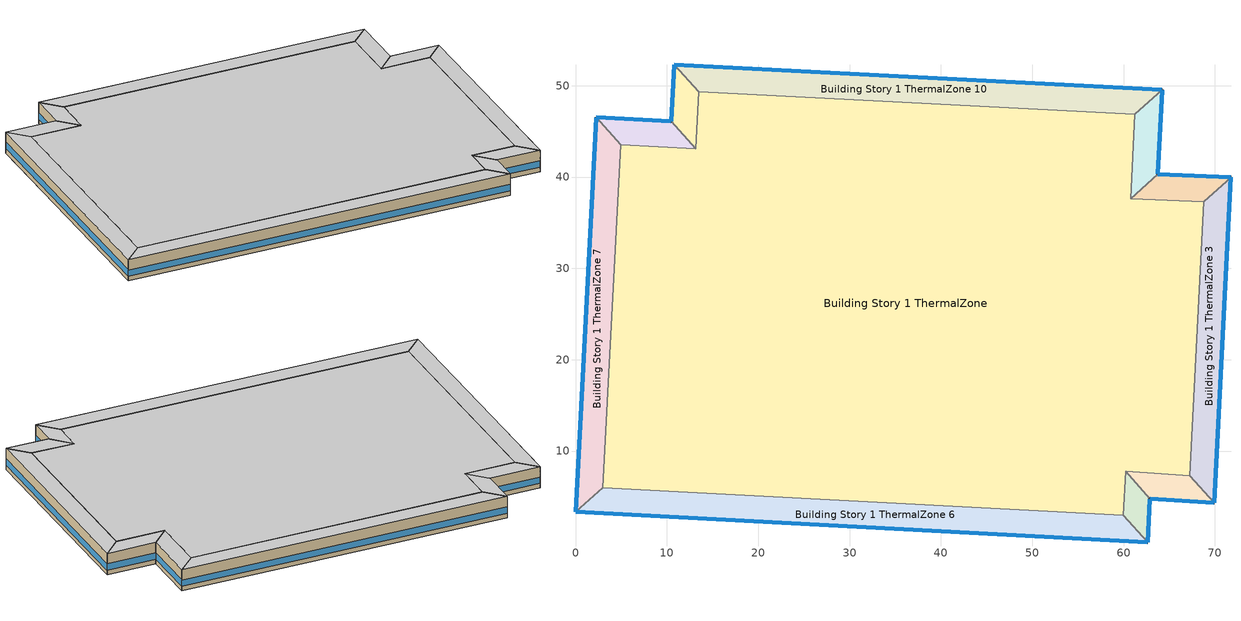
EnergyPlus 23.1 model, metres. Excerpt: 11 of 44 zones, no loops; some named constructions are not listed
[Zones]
Building Story 1 ThermalZone
 floor ground (Typical Insulated Carpeted 8in Slab Floor): 61.25,46.86 60.76,37.63 68.8,37.29 67.26,7.32 60.22,7.76 59.96,2.97 2.97,6.01 4.93,43.56 13.14,43.11 13.48,49.34 z0
 wall adiabatic (Typical Interior Wall): 13.48,49.34 13.14,43.11 4.93,43.56 2.97,6.01 59.96,2.97 60.22,7.76 67.26,7.32 68.8,37.29 60.76,37.63 61.25,46.86 13.48,49.34 z0:3.6
 ceiling adiabatic (Typical Interior Ceiling): 13.48,49.34 13.14,43.11 4.93,43.56 2.97,6.01 59.96,2.97 60.22,7.76 67.26,7.32 68.8,37.29 60.76,37.63 61.25,46.86 z3.6
Building Story 1 ThermalZone 1
 floor ground (Typical Insulated Carpeted 8in Slab Floor): 64.22,49.53 63.72,40.32 60.76,37.63 61.25,46.86 z0
 wall outside (Typical Insulated Steel Framed Exterior Wall R-12.99): 63.72,40.32 64.22,49.53 z0:3.6
 wall adiabatic (Typical Interior Wall): 64.22,49.53 61.25,46.86 60.76,37.63 63.72,40.32 z0:3.6
 window (U 0.55 SHGC 0.25): 63.72,40.34 64.22,49.51 z0.76:1.85
 ceiling adiabatic (Typical Interior Ceiling): 61.25,46.86 60.76,37.63 63.72,40.32 64.22,49.53 z3.6
Building Story 1 ThermalZone 10
 floor ground (Typical Insulated Carpeted 8in Slab Floor): 10.8,52.31 64.22,49.53 61.25,46.86 13.48,49.34 z0
 wall outside (Typical Insulated Steel Framed Exterior Wall R-12.99): 64.22,49.53 10.8,52.31 z0:3.6
 wall adiabatic (Typical Interior Wall): 10.8,52.31 13.48,49.34 61.25,46.86 64.22,49.53 z0:3.6
 window (U 0.55 SHGC 0.25): 64.2,49.53 10.83,52.31 z0.76:1.84
 ceiling adiabatic (Typical Interior Floor): 13.48,49.34 61.25,46.86 64.22,49.53 10.8,52.31 z3.6
Building Story 1 ThermalZone 2
 floor ground (Typical Insulated Carpeted 8in Slab Floor): 63.72,40.32 71.76,39.98 68.8,37.29 60.76,37.63 z0
 wall outside (Typical Insulated Steel Framed Exterior Wall R-12.99): 71.76,39.98 63.72,40.32 z0:3.6
 wall adiabatic (Typical Interior Wall): 63.72,40.32 60.76,37.63 68.8,37.29 71.76,39.98 z0:3.6
 window (U 0.55 SHGC 0.25): 71.74,39.98 63.75,40.31 z0.76:1.85
 ceiling adiabatic (Typical Interior Ceiling): 60.76,37.63 68.8,37.29 71.76,39.98 63.72,40.32 z3.6
Building Story 1 ThermalZone 3
 floor ground (Typical Insulated Carpeted 8in Slab Floor): 71.76,39.98 69.92,4.33 67.26,7.32 68.8,37.29 z0
 wall outside (Typical Insulated Steel Framed Exterior Wall R-12.99): 69.92,4.33 71.76,39.98 z0:3.6
 wall adiabatic (Typical Interior Wall): 71.76,39.98 68.8,37.29 67.26,7.32 69.92,4.33 z0:3.6
 window (U 0.55 SHGC 0.25): 69.92,4.36 71.76,39.96 z0.76:1.84
 ceiling adiabatic (Typical Interior Ceiling): 68.8,37.29 67.26,7.32 69.92,4.33 71.76,39.98 z3.6
Building Story 1 ThermalZone 4
 floor ground (Typical Insulated Carpeted 8in Slab Floor): 69.92,4.33 62.89,4.78 60.22,7.76 67.26,7.32 z0
 wall outside (Typical Insulated Steel Framed Exterior Wall R-12.99): 62.89,4.78 69.92,4.33 z0:3.6
 wall adiabatic (Typical Interior Wall): 69.92,4.33 67.26,7.32 60.22,7.76 62.89,4.78 z0:3.6
 window (U 0.55 SHGC 0.25): 62.91,4.77 69.89,4.33 z0.76:1.85
 ceiling adiabatic (Typical Interior Floor): 67.26,7.32 60.22,7.76 62.89,4.78 69.92,4.33 z3.6
Building Story 1 ThermalZone 5
 floor ground (Typical Insulated Carpeted 8in Slab Floor): 62.89,4.78 62.63,0 59.96,2.97 60.22,7.76 z0
 wall outside (Typical Insulated Steel Framed Exterior Wall R-12.99): 62.63,0 62.89,4.78 z0:3.6
 wall adiabatic (Typical Interior Wall): 62.89,4.78 60.22,7.76 59.96,2.97 62.63,0 z0:3.6
 window (U 0.55 SHGC 0.25): 62.64,0.03 62.88,4.75 z0.76:1.85
 ceiling adiabatic (Typical Interior Floor): 60.22,7.76 59.96,2.97 62.63,0 62.89,4.78 z3.6
Building Story 1 ThermalZone 6
 floor ground (Typical Insulated Carpeted 8in Slab Floor): 62.63,0 0,3.33 2.97,6.01 59.96,2.97 z0
 wall outside (Typical Insulated Steel Framed Exterior Wall R-12.99): 0,3.33 62.63,0 z0:3.6
 wall adiabatic (Typical Interior Wall): 62.63,0 59.96,2.97 2.97,6.01 0,3.33 z0:3.6
 window (U 0.55 SHGC 0.25): 0.03,3.33 62.61,0 z0.76:1.84
 ceiling adiabatic (Typical Interior Floor): 59.96,2.97 2.97,6.01 0,3.33 62.63,0 z3.6
Building Story 1 ThermalZone 7
 floor ground (Typical Insulated Carpeted 8in Slab Floor): 0,3.33 2.26,46.53 4.93,43.56 2.97,6.01 z0
 wall outside (Typical Insulated Steel Framed Exterior Wall R-12.99): 2.26,46.53 0,3.33 z0:3.6
 wall adiabatic (Typical Interior Wall): 0,3.33 2.97,6.01 4.93,43.56 2.26,46.53 z0:3.6
 window (U 0.55 SHGC 0.25): 2.26,46.51 0,3.36 z0.76:1.84
 ceiling adiabatic (Typical Interior Floor): 2.97,6.01 4.93,43.56 2.26,46.53 0,3.33 z3.6
Building Story 1 ThermalZone 8
 floor ground (Typical Insulated Carpeted 8in Slab Floor): 2.26,46.53 10.47,46.09 13.14,43.11 4.93,43.56 z0
 wall outside (Typical Insulated Steel Framed Exterior Wall R-12.99): 10.47,46.09 2.26,46.53 z0:3.6
 wall adiabatic (Typical Interior Wall): 2.26,46.53 4.93,43.56 13.14,43.11 10.47,46.09 z0:3.6
 window (U 0.55 SHGC 0.25): 10.44,46.09 2.29,46.53 z0.76:1.85
 ceiling adiabatic (Typical Interior Floor): 4.93,43.56 13.14,43.11 10.47,46.09 2.26,46.53 z3.6
Building Story 1 ThermalZone 9
 floor ground (Typical Insulated Carpeted 8in Slab Floor): 10.47,46.09 10.8,52.31 13.48,49.34 13.14,43.11 z0
 wall outside (Typical Insulated Steel Framed Exterior Wall R-12.99): 10.8,52.31 10.47,46.09 z0:3.6
 wall adiabatic (Typical Interior Wall): 10.47,46.09 13.14,43.11 13.48,49.34 10.8,52.31 z0:3.6
 window (U 0.55 SHGC 0.25): 10.8,52.28 10.47,46.12 z0.76:1.85
 ceiling adiabatic (Typical Interior Floor): 13.14,43.11 13.48,49.34 10.8,52.31 10.47,46.09 z3.6
[Building]
bld_33: Terrain=City
[Site:Location]
Jack Northrop Fld H_CA_USA: Latitude {deg}=41.3134; Longitude {deg}=-105.584; Time Zone {hr}=-8; Elevation {m}=21
[Site:GroundTemperature:FCfactorMethod]
18.8, 14.3, 13.6, 13.2, 13.3, 12.6, 15.3, 15.6, 17.7, 19.4, 19.7, 18.5
[Site:WaterMainsTemperature]
Calculation Method=Correlation; Annual Average Outdoor Air Temperature {C}=8.96667; Maximum Difference In Monthly Average Outdoor Air Temperatures {deltaC}=26.2
[SizingPeriod:DesignDay] Day of Month=21; Dry-Bulb Temperature Range Modifier Type=DefaultMultipliers; Humidity Condition Type=Wetbulb; Barometric Pressure {Pa}=98769; Rain Indicator=No; Snow Indicator=No; Daylight Saving Time Indicator=No; Begin Environment Reset Mode=FullResetAtBeginEnvironment
Name | Month | Day Type | Maximum Dry-Bulb Temperature {C} | Daily Dry-Bulb Temperature Range {deltaC} | Wetbulb or DewPoint at Maximum Dry-Bulb {C} | Wind Speed {m/s} | Wind Direction {deg} | Solar Model Indicator | ASHRAE Clear Sky Optical Depth for Beam Irradiance (taub) | ASHRAE Clear Sky Optical Depth for Diffuse Irradiance (taud) | Sky Clearness
Buffalo Niagara Intl Ap Ann Clg .4% Condns DB=>MWB 1 | 7 | SummerDesignDay | 30.3 | 9.3 | 21.8 | 5.7 | 240 | ASHRAETau | 0.462 | 2.001
Buffalo Niagara Intl Ap Ann Clg .4% Condns WB=>MDB 1 | 7 | SummerDesignDay | 27.8 | 9.3 | 23.8 | 5.7 | 240 | ASHRAETau | 0.462 | 2.001
Buffalo Niagara Intl Ap Ann Htg 99.6% Condns DB 1 | 1 | WinterDesignDay | -16.3 | 0 | -16.3 | 5.1 | 270 | ASHRAEClearSky |  |  | 0
[Material] Thermal Absorptance=0.9; Solar Absorptance=0.7
Name | Roughness | Thickness {m} | Conductivity {W/m-K} | Density {kg/m3} | Specific Heat {J/kg-K} | Visible Absorptance
100mm Normalweight concrete floor | MediumRough | 0.1016 | 2.31045 | 2322 | 832.557 | 0.7
25mm Stucco | Smooth | 0.0254 | 0.72 | 1856 | 840 | 0.7
5/8 in. Gypsum Board | MediumSmooth | 0.0159 | 0.16 | 800 | 1090 | 0.7
8 in. Normalweight Concrete Floor | MediumRough | 0.2032 | 2.31 | 2322 | 832 | 0.7
G01 13mm gypsum board | Smooth | 0.0127 | 0.160031 | 800.001 | 1090.73 | 0.5
[Material:NoMass] Roughness=Smooth; Thermal Absorptance=0.9; Solar Absorptance=0.7
Name | Thermal Resistance {m2-K/W} | Visible Absorptance
CP02 CARPET PAD; Typical Carpet Pad | 0.21648 | 0.8
Typical Insulation R-10.81 | 1.90342 | 0.7
[WindowMaterial:Gas]
Gap_1_W_0_0032: Gas Type=Air; Thickness {m}=0.0032
[WindowMaterial:Glazing] Optical Data Type=SpectralAverage; Infrared Transmittance at Normal Incidence=0; Back Side Infrared Hemispherical Emissivity=0.84; Conductivity {W/m-K}=1; Dirt Correction Factor for Solar and Visible Transmittance=1; Solar Diffusing=No
Name | Thickness {m} | Solar Transmittance at Normal Incidence | Front Side Solar Reflectance at Normal Incidence | Back Side Solar Reflectance at Normal Incidence | Visible Transmittance at Normal Incidence | Front Side Visible Reflectance at Normal Incidence | Back Side Visible Reflectance at Normal Incidence | Front Side Infrared Hemispherical Emissivity
Glass_2022F_LayerAvg | 0.0039 | 0.355897 | 0.394095 | 0.265645 | 0.677694 | 0.042734 | 0.05547 | 0.046
Glass_2175_LayerAvg | 0.0086 | 0.167758 | 0.217606 | 0.437978 | 0.416044 | 0.078729 | 0.10654 | 0.84
[Construction]
Typical Insulated Carpeted 8in Slab Floor: 8 in. Normalweight Concrete Floor, Typical Carpet Pad
Typical Insulated Steel Framed Exterior Wall R-12.99: 25mm Stucco, 5/8 in. Gypsum Board, Typical Insulation R-10.81, 5/8 in. Gypsum Board
Typical Interior Ceiling: CP02 CARPET PAD, 100mm Normalweight concrete floor
Typical Interior Floor: 100mm Normalweight concrete floor, CP02 CARPET PAD
Typical Interior Wall: G01 13mm gypsum board, G01 13mm gypsum board
U 0.55 SHGC 0.25: Glass_2175_LayerAvg, Gap_1_W_0_0032, Glass_2022F_LayerAvg
[Zone] Multiplier=1; Part of Total Floor Area=Yes
Building Story 1 ThermalZone; Building Story 1 ThermalZone 1; Building Story 1 ThermalZone 10; Building Story 1 ThermalZone 2; Building Story 1 ThermalZone 3; Building Story 1 ThermalZone 4; Building Story 1 ThermalZone 5; Building Story 1 ThermalZone 6; Building Story 1 ThermalZone 7; Building Story 1 ThermalZone 8; Building Story 1 ThermalZone 9
[Space] Space Type=Story Ground Blended Space Type
Name | Zone
Building Story 1 Space | Building Story 1 ThermalZone
Building Story 1 Space 1 | Building Story 1 ThermalZone 1
Building Story 1 Space 10 | Building Story 1 ThermalZone 10
Building Story 1 Space 2 | Building Story 1 ThermalZone 2
Building Story 1 Space 3 | Building Story 1 ThermalZone 3
Building Story 1 Space 4 | Building Story 1 ThermalZone 4
Building Story 1 Space 5 | Building Story 1 ThermalZone 5
Building Story 1 Space 6 | Building Story 1 ThermalZone 6
Building Story 1 Space 7 | Building Story 1 ThermalZone 7
Building Story 1 Space 8 | Building Story 1 ThermalZone 8
Building Story 1 Space 9 | Building Story 1 ThermalZone 9
[InternalMass] Construction=InteriorFurnishings 1
Name | Zone or ZoneList | Space or SpaceList | Surface Area {m2}
Building Story 1 Space 2 Office OfficeLarge Data Center A  - Story Ground Mass; Building Story 1 Space 2 Office OfficeLarge Data Center C  - Story Ground Mass | Building Story 1 ThermalZone 2 | Building Story 1 Space 2 | 0.0664106
Building Story 1 Space 4 Office OfficeLarge Data Center A  - Story Ground Mass; Building Story 1 Space 4 Office OfficeLarge Data Center C  - Story Ground Mass | Building Story 1 ThermalZone 4 | Building Story 1 Space 4 | 0.058154
Building Story 1 Space 5 Office OfficeLarge Data Center A  - Story Ground Mass; Building Story 1 Space 5 Office OfficeLarge Data Center C  - Story Ground Mass | Building Story 1 ThermalZone 5 | Building Story 1 Space 5 | 0.0396915
Building Story 1 Space 7 Office OfficeLarge Data Center A  - Story Ground Mass; Building Story 1 Space 7 Office OfficeLarge Data Center C  - Story Ground Mass | Building Story 1 ThermalZone 7 | Building Story 1 Space 7 | 0.335454
Building Story 1 Space 9 Office OfficeLarge Data Center A  - Story Ground Mass; Building Story 1 Space 9 Office OfficeLarge Data Center C  - Story Ground Mass | Building Story 1 ThermalZone 9 | Building Story 1 Space 9 | 0.051733
Building Story 1 Space 10 Office OfficeLarge Data Center A  - Story Ground Mass; Building Story 1 Space 10 Office OfficeLarge Data Center C  - Story Ground Mass | Building Story 1 ThermalZone 10 | Building Story 1 Space 10 | 0.420391
Building Story 1 Space 8 Office OfficeLarge Data Center A  - Story Ground Mass; Building Story 1 Space 8 Office OfficeLarge Data Center C  - Story Ground Mass | Building Story 1 ThermalZone 8 | Building Story 1 Space 8 | 0.0681452
Building Story 1 Space 3 Office OfficeLarge Data Center A  - Story Ground Mass; Building Story 1 Space 3 Office OfficeLarge Data Center C  - Story Ground Mass | Building Story 1 ThermalZone 3 | Building Story 1 Space 3 | 0.271165
Building Story 1 Space 6 Office OfficeLarge Data Center A  - Story Ground Mass; Building Story 1 Space 6 Office OfficeLarge Data Center C  - Story Ground Mass | Building Story 1 ThermalZone 6 | Building Story 1 Space 6 | 0.497074
Building Story 1 Space 1 Office OfficeLarge Data Center A  - Story Ground Mass; Building Story 1 Space 1 Office OfficeLarge Data Center C  - Story Ground Mass | Building Story 1 ThermalZone 1 | Building Story 1 Space 1 | 0.0764348
Building Story 1 Space Office OfficeLarge Data Center A  - Story Ground Mass; Building Story 1 Space Office OfficeLarge Data Center C  - Story Ground Mass | Building Story 1 ThermalZone | Building Story 1 Space | 7.78472
Building Story 1 Space 2 Office OfficeLarge Data Center B  - Story Ground Mass | Building Story 1 ThermalZone 2 | Building Story 1 Space 2 | 0.548032
Building Story 1 Space 4 Office OfficeLarge Data Center B  - Story Ground Mass | Building Story 1 ThermalZone 4 | Building Story 1 Space 4 | 0.479898
Building Story 1 Space 5 Office OfficeLarge Data Center B  - Story Ground Mass | Building Story 1 ThermalZone 5 | Building Story 1 Space 5 | 0.327541
Building Story 1 Space 7 Office OfficeLarge Data Center B  - Story Ground Mass | Building Story 1 ThermalZone 7 | Building Story 1 Space 7 | 2.76823
Building Story 1 Space 9 Office OfficeLarge Data Center B  - Story Ground Mass | Building Story 1 ThermalZone 9 | Building Story 1 Space 9 | 0.42691
Building Story 1 Space 10 Office OfficeLarge Data Center B  - Story Ground Mass | Building Story 1 ThermalZone 10 | Building Story 1 Space 10 | 3.46915
Building Story 1 Space 8 Office OfficeLarge Data Center B  - Story Ground Mass | Building Story 1 ThermalZone 8 | Building Story 1 Space 8 | 0.562346
Building Story 1 Space 3 Office OfficeLarge Data Center B  - Story Ground Mass | Building Story 1 ThermalZone 3 | Building Story 1 Space 3 | 2.2377
Building Story 1 Space 6 Office OfficeLarge Data Center B  - Story Ground Mass | Building Story 1 ThermalZone 6 | Building Story 1 Space 6 | 4.10195
Building Story 1 Space 1 Office OfficeLarge Data Center B  - Story Ground Mass | Building Story 1 ThermalZone 1 | Building Story 1 Space 1 | 0.630754
Building Story 1 Space Office OfficeLarge Data Center B  - Story Ground Mass | Building Story 1 ThermalZone | Building Story 1 Space | 64.2409
Building Story 1 Space 2 Office OfficeLarge Main Data Center A  - Story Ground Mass; Building Story 1 Space 2 Office OfficeLarge Main Data Center C  - Story Ground Mass | Building Story 1 ThermalZone 2 | Building Story 1 Space 2 | 0.119398
Building Story 1 Space 4 Office OfficeLarge Main Data Center A  - Story Ground Mass; Building Story 1 Space 4 Office OfficeLarge Main Data Center C  - Story Ground Mass | Building Story 1 ThermalZone 4 | Building Story 1 Space 4 | 0.104553
Building Story 1 Space 5 Office OfficeLarge Main Data Center A  - Story Ground Mass; Building Story 1 Space 5 Office OfficeLarge Main Data Center C  - Story Ground Mass | Building Story 1 ThermalZone 5 | Building Story 1 Space 5 | 0.0713602
Building Story 1 Space 7 Office OfficeLarge Main Data Center A  - Story Ground Mass; Building Story 1 Space 7 Office OfficeLarge Main Data Center C  - Story Ground Mass | Building Story 1 ThermalZone 7 | Building Story 1 Space 7 | 0.603104
Building Story 1 Space 9 Office OfficeLarge Main Data Center A  - Story Ground Mass; Building Story 1 Space 9 Office OfficeLarge Main Data Center C  - Story Ground Mass | Building Story 1 ThermalZone 9 | Building Story 1 Space 9 | 0.0930093
Building Story 1 Space 10 Office OfficeLarge Main Data Center A  - Story Ground Mass; Building Story 1 Space 10 Office OfficeLarge Main Data Center C  - Story Ground Mass | Building Story 1 ThermalZone 10 | Building Story 1 Space 10 | 0.75581
Building Story 1 Space 8 Office OfficeLarge Main Data Center A  - Story Ground Mass; Building Story 1 Space 8 Office OfficeLarge Main Data Center C  - Story Ground Mass | Building Story 1 ThermalZone 8 | Building Story 1 Space 8 | 0.122516
Building Story 1 Space 3 Office OfficeLarge Main Data Center A  - Story Ground Mass; Building Story 1 Space 3 Office OfficeLarge Main Data Center C  - Story Ground Mass | Building Story 1 ThermalZone 3 | Building Story 1 Space 3 | 0.487519
Building Story 1 Space 6 Office OfficeLarge Main Data Center A  - Story Ground Mass; Building Story 1 Space 6 Office OfficeLarge Main Data Center C  - Story Ground Mass | Building Story 1 ThermalZone 6 | Building Story 1 Space 6 | 0.893676
Building Story 1 Space 1 Office OfficeLarge Main Data Center A  - Story Ground Mass; Building Story 1 Space 1 Office OfficeLarge Main Data Center C  - Story Ground Mass | Building Story 1 ThermalZone 1 | Building Story 1 Space 1 | 0.13742
Building Story 1 Space Office OfficeLarge Main Data Center A  - Story Ground Mass; Building Story 1 Space Office OfficeLarge Main Data Center C  - Story Ground Mass | Building Story 1 ThermalZone | Building Story 1 Space | 13.9959
Building Story 1 Space 2 Office OfficeLarge Main Data Center B  - Story Ground Mass | Building Story 1 ThermalZone 2 | Building Story 1 Space 2 | 0.985292
Building Story 1 Space 4 Office OfficeLarge Main Data Center B  - Story Ground Mass | Building Story 1 ThermalZone 4 | Building Story 1 Space 4 | 0.862795
Building Story 1 Space 5 Office OfficeLarge Main Data Center B  - Story Ground Mass | Building Story 1 ThermalZone 5 | Building Story 1 Space 5 | 0.588878
Building Story 1 Space 7 Office OfficeLarge Main Data Center B  - Story Ground Mass | Building Story 1 ThermalZone 7 | Building Story 1 Space 7 | 4.97692
Building Story 1 Space 9 Office OfficeLarge Main Data Center B  - Story Ground Mass | Building Story 1 ThermalZone 9 | Building Story 1 Space 9 | 0.76753
Building Story 1 Space 10 Office OfficeLarge Main Data Center B  - Story Ground Mass | Building Story 1 ThermalZone 10 | Building Story 1 Space 10 | 6.23708
Building Story 1 Space 8 Office OfficeLarge Main Data Center B  - Story Ground Mass | Building Story 1 ThermalZone 8 | Building Story 1 Space 8 | 1.01103
Building Story 1 Space 3 Office OfficeLarge Main Data Center B  - Story Ground Mass | Building Story 1 ThermalZone 3 | Building Story 1 Space 3 | 4.0231
Building Story 1 Space 6 Office OfficeLarge Main Data Center B  - Story Ground Mass | Building Story 1 ThermalZone 6 | Building Story 1 Space 6 | 7.37477
Building Story 1 Space 1 Office OfficeLarge Main Data Center B  - Story Ground Mass | Building Story 1 ThermalZone 1 | Building Story 1 Space 1 | 1.13402
Building Story 1 Space Office OfficeLarge Main Data Center B  - Story Ground Mass | Building Story 1 ThermalZone | Building Story 1 Space | 115.497
Building Story 1 Space 2 SecondarySchool Auditorium A  - Story Ground Mass; Building Story 1 Space 2 SecondarySchool Auditorium C  - Story Ground Mass | Building Story 1 ThermalZone 2 | Building Story 1 Space 2 | 0.53411
Building Story 1 Space 4 SecondarySchool Auditorium A  - Story Ground Mass; Building Story 1 Space 4 SecondarySchool Auditorium C  - Story Ground Mass | Building Story 1 ThermalZone 4 | Building Story 1 Space 4 | 0.467707
Building Story 1 Space 5 SecondarySchool Auditorium A  - Story Ground Mass; Building Story 1 Space 5 SecondarySchool Auditorium C  - Story Ground Mass | Building Story 1 ThermalZone 5 | Building Story 1 Space 5 | 0.319221
Building Story 1 Space 7 SecondarySchool Auditorium A  - Story Ground Mass; Building Story 1 Space 7 SecondarySchool Auditorium C  - Story Ground Mass | Building Story 1 ThermalZone 7 | Building Story 1 Space 7 | 2.69791
Building Story 1 Space 9 SecondarySchool Auditorium A  - Story Ground Mass; Building Story 1 Space 9 SecondarySchool Auditorium C  - Story Ground Mass | Building Story 1 ThermalZone 9 | Building Story 1 Space 9 | 0.416065
Building Story 1 Space 10 SecondarySchool Auditorium A  - Story Ground Mass; Building Story 1 Space 10 SecondarySchool Auditorium C  - Story Ground Mass | Building Story 1 ThermalZone 10 | Building Story 1 Space 10 | 3.38102
Building Story 1 Space 8 SecondarySchool Auditorium A  - Story Ground Mass; Building Story 1 Space 8 SecondarySchool Auditorium C  - Story Ground Mass | Building Story 1 ThermalZone 8 | Building Story 1 Space 8 | 0.548061
Building Story 1 Space 3 SecondarySchool Auditorium A  - Story Ground Mass; Building Story 1 Space 3 SecondarySchool Auditorium C  - Story Ground Mass | Building Story 1 ThermalZone 3 | Building Story 1 Space 3 | 2.18086
Building Story 1 Space 6 SecondarySchool Auditorium A  - Story Ground Mass; Building Story 1 Space 6 SecondarySchool Auditorium C  - Story Ground Mass | Building Story 1 ThermalZone 6 | Building Story 1 Space 6 | 3.99774
Building Story 1 Space 1 SecondarySchool Auditorium A  - Story Ground Mass; Building Story 1 Space 1 SecondarySchool Auditorium C  - Story Ground Mass | Building Story 1 ThermalZone 1 | Building Story 1 Space 1 | 0.614731
Building Story 1 Space SecondarySchool Auditorium A  - Story Ground Mass; Building Story 1 Space SecondarySchool Auditorium C  - Story Ground Mass | Building Story 1 ThermalZone | Building Story 1 Space | 62.609
Building Story 1 Space 2 SecondarySchool Auditorium B  - Story Ground Mass | Building Story 1 ThermalZone 2 | Building Story 1 Space 2 | 4.40758
Building Story 1 Space 4 SecondarySchool Auditorium B  - Story Ground Mass | Building Story 1 ThermalZone 4 | Building Story 1 Space 4 | 3.8596
Building Story 1 Space 5 SecondarySchool Auditorium B  - Story Ground Mass | Building Story 1 ThermalZone 5 | Building Story 1 Space 5 | 2.63427
Building Story 1 Space 7 SecondarySchool Auditorium B  - Story Ground Mass | Building Story 1 ThermalZone 7 | Building Story 1 Space 7 | 22.2636
Building Story 1 Space 9 SecondarySchool Auditorium B  - Story Ground Mass | Building Story 1 ThermalZone 9 | Building Story 1 Space 9 | 3.43345
Building Story 1 Space 10 SecondarySchool Auditorium B  - Story Ground Mass | Building Story 1 ThermalZone 10 | Building Story 1 Space 10 | 27.9008
Building Story 1 Space 8 SecondarySchool Auditorium B  - Story Ground Mass | Building Story 1 ThermalZone 8 | Building Story 1 Space 8 | 4.5227
Building Story 1 Space 3 SecondarySchool Auditorium B  - Story Ground Mass | Building Story 1 ThermalZone 3 | Building Story 1 Space 3 | 17.9968
Building Story 1 Space 6 SecondarySchool Auditorium B  - Story Ground Mass | Building Story 1 ThermalZone 6 | Building Story 1 Space 6 | 32.9901
Building Story 1 Space 1 SecondarySchool Auditorium B  - Story Ground Mass | Building Story 1 ThermalZone 1 | Building Story 1 Space 1 | 5.07288
Building Story 1 Space SecondarySchool Auditorium B  - Story Ground Mass | Building Story 1 ThermalZone | Building Story 1 Space | 516.661
Building Story 1 Space 2 SecondarySchool Cafeteria A  - Story Ground Mass; Building Story 1 Space 2 SecondarySchool Cafeteria C  - Story Ground Mass | Building Story 1 ThermalZone 2 | Building Story 1 Space 2 | 0.338058
Building Story 1 Space 4 SecondarySchool Cafeteria A  - Story Ground Mass; Building Story 1 Space 4 SecondarySchool Cafeteria C  - Story Ground Mass | Building Story 1 ThermalZone 4 | Building Story 1 Space 4 | 0.296029
Building Story 1 Space 5 SecondarySchool Cafeteria A  - Story Ground Mass; Building Story 1 Space 5 SecondarySchool Cafeteria C  - Story Ground Mass | Building Story 1 ThermalZone 5 | Building Story 1 Space 5 | 0.202047
Building Story 1 Space 7 SecondarySchool Cafeteria A  - Story Ground Mass; Building Story 1 Space 7 SecondarySchool Cafeteria C  - Story Ground Mass | Building Story 1 ThermalZone 7 | Building Story 1 Space 7 | 1.7076
Building Story 1 Space 9 SecondarySchool Cafeteria A  - Story Ground Mass; Building Story 1 Space 9 SecondarySchool Cafeteria C  - Story Ground Mass | Building Story 1 ThermalZone 9 | Building Story 1 Space 9 | 0.263343
Building Story 1 Space 10 SecondarySchool Cafeteria A  - Story Ground Mass; Building Story 1 Space 10 SecondarySchool Cafeteria C  - Story Ground Mass | Building Story 1 ThermalZone 10 | Building Story 1 Space 10 | 2.13997
Building Story 1 Space 8 SecondarySchool Cafeteria A  - Story Ground Mass; Building Story 1 Space 8 SecondarySchool Cafeteria C  - Story Ground Mass | Building Story 1 ThermalZone 8 | Building Story 1 Space 8 | 0.346888
Building Story 1 Space 3 SecondarySchool Cafeteria A  - Story Ground Mass; Building Story 1 Space 3 SecondarySchool Cafeteria C  - Story Ground Mass | Building Story 1 ThermalZone 3 | Building Story 1 Space 3 | 1.38034
Building Story 1 Space 6 SecondarySchool Cafeteria A  - Story Ground Mass; Building Story 1 Space 6 SecondarySchool Cafeteria C  - Story Ground Mass | Building Story 1 ThermalZone 6 | Building Story 1 Space 6 | 2.53032
Building Story 1 Space 1 SecondarySchool Cafeteria A  - Story Ground Mass; Building Story 1 Space 1 SecondarySchool Cafeteria C  - Story Ground Mass | Building Story 1 ThermalZone 1 | Building Story 1 Space 1 | 0.389086
Building Story 1 Space SecondarySchool Cafeteria A  - Story Ground Mass; Building Story 1 Space SecondarySchool Cafeteria C  - Story Ground Mass | Building Story 1 ThermalZone | Building Story 1 Space | 39.6275
Building Story 1 Space 2 SecondarySchool Cafeteria B  - Story Ground Mass | Building Story 1 ThermalZone 2 | Building Story 1 Space 2 | 2.78972
Building Story 1 Space 4 SecondarySchool Cafeteria B  - Story Ground Mass | Building Story 1 ThermalZone 4 | Building Story 1 Space 4 | 2.44288
Building Story 1 Space 5 SecondarySchool Cafeteria B  - Story Ground Mass | Building Story 1 ThermalZone 5 | Building Story 1 Space 5 | 1.66733
Building Story 1 Space 7 SecondarySchool Cafeteria B  - Story Ground Mass | Building Story 1 ThermalZone 7 | Building Story 1 Space 7 | 14.0915
Building Story 1 Space 9 SecondarySchool Cafeteria B  - Story Ground Mass | Building Story 1 ThermalZone 9 | Building Story 1 Space 9 | 2.17315
Building Story 1 Space 10 SecondarySchool Cafeteria B  - Story Ground Mass | Building Story 1 ThermalZone 10 | Building Story 1 Space 10 | 17.6594
Building Story 1 Space 8 SecondarySchool Cafeteria B  - Story Ground Mass | Building Story 1 ThermalZone 8 | Building Story 1 Space 8 | 2.86258
Building Story 1 Space 3 SecondarySchool Cafeteria B  - Story Ground Mass | Building Story 1 ThermalZone 3 | Building Story 1 Space 3 | 11.3908
Building Story 1 Space 6 SecondarySchool Cafeteria B  - Story Ground Mass | Building Story 1 ThermalZone 6 | Building Story 1 Space 6 | 20.8806
Building Story 1 Space 1 SecondarySchool Cafeteria B  - Story Ground Mass | Building Story 1 ThermalZone 1 | Building Story 1 Space 1 | 3.21081
Building Story 1 Space SecondarySchool Cafeteria B  - Story Ground Mass | Building Story 1 ThermalZone | Building Story 1 Space | 327.014
Building Story 1 Space 2 SecondarySchool ComputerRoom A  - Story Ground Mass; Building Story 1 Space 2 SecondarySchool ComputerRoom C  - Story Ground Mass | Building Story 1 ThermalZone 2 | Building Story 1 Space 2 | 0.516095
Building Story 1 Space 4 SecondarySchool ComputerRoom A  - Story Ground Mass; Building Story 1 Space 4 SecondarySchool ComputerRoom C  - Story Ground Mass | Building Story 1 ThermalZone 4 | Building Story 1 Space 4 | 0.451931
Building Story 1 Space 5 SecondarySchool ComputerRoom A  - Story Ground Mass; Building Story 1 Space 5 SecondarySchool ComputerRoom C  - Story Ground Mass | Building Story 1 ThermalZone 5 | Building Story 1 Space 5 | 0.308454
Building Story 1 Space 7 SecondarySchool ComputerRoom A  - Story Ground Mass; Building Story 1 Space 7 SecondarySchool ComputerRoom C  - Story Ground Mass | Building Story 1 ThermalZone 7 | Building Story 1 Space 7 | 2.60691
Building Story 1 Space 9 SecondarySchool ComputerRoom A  - Story Ground Mass; Building Story 1 Space 9 SecondarySchool ComputerRoom C  - Story Ground Mass | Building Story 1 ThermalZone 9 | Building Story 1 Space 9 | 0.402031
Building Story 1 Space 10 SecondarySchool ComputerRoom A  - Story Ground Mass; Building Story 1 Space 10 SecondarySchool ComputerRoom C  - Story Ground Mass | Building Story 1 ThermalZone 10 | Building Story 1 Space 10 | 3.26698
Building Story 1 Space 8 SecondarySchool ComputerRoom A  - Story Ground Mass; Building Story 1 Space 8 SecondarySchool ComputerRoom C  - Story Ground Mass | Building Story 1 ThermalZone 8 | Building Story 1 Space 8 | 0.529575
Building Story 1 Space 3 SecondarySchool ComputerRoom A  - Story Ground Mass; Building Story 1 Space 3 SecondarySchool ComputerRoom C  - Story Ground Mass | Building Story 1 ThermalZone 3 | Building Story 1 Space 3 | 2.10729
Building Story 1 Space 6 SecondarySchool ComputerRoom A  - Story Ground Mass; Building Story 1 Space 6 SecondarySchool ComputerRoom C  - Story Ground Mass | Building Story 1 ThermalZone 6 | Building Story 1 Space 6 | 3.8629
Building Story 1 Space 1 SecondarySchool ComputerRoom A  - Story Ground Mass; Building Story 1 Space 1 SecondarySchool ComputerRoom C  - Story Ground Mass | Building Story 1 ThermalZone 1 | Building Story 1 Space 1 | 0.593996
Building Story 1 Space SecondarySchool ComputerRoom A  - Story Ground Mass; Building Story 1 Space SecondarySchool ComputerRoom C  - Story Ground Mass | Building Story 1 ThermalZone | Building Story 1 Space | 60.4972
Building Story 1 Space 2 SecondarySchool ComputerRoom B  - Story Ground Mass | Building Story 1 ThermalZone 2 | Building Story 1 Space 2 | 4.25891
Building Story 1 Space 4 SecondarySchool ComputerRoom B  - Story Ground Mass | Building Story 1 ThermalZone 4 | Building Story 1 Space 4 | 3.72942
Building Story 1 Space 5 SecondarySchool ComputerRoom B  - Story Ground Mass | Building Story 1 ThermalZone 5 | Building Story 1 Space 5 | 2.54541
Building Story 1 Space 7 SecondarySchool ComputerRoom B  - Story Ground Mass | Building Story 1 ThermalZone 7 | Building Story 1 Space 7 | 21.5127
Building Story 1 Space 9 SecondarySchool ComputerRoom B  - Story Ground Mass | Building Story 1 ThermalZone 9 | Building Story 1 Space 9 | 3.31764
Building Story 1 Space 10 SecondarySchool ComputerRoom B  - Story Ground Mass | Building Story 1 ThermalZone 10 | Building Story 1 Space 10 | 26.9597
Building Story 1 Space 8 SecondarySchool ComputerRoom B  - Story Ground Mass | Building Story 1 ThermalZone 8 | Building Story 1 Space 8 | 4.37015
Building Story 1 Space 3 SecondarySchool ComputerRoom B  - Story Ground Mass | Building Story 1 ThermalZone 3 | Building Story 1 Space 3 | 17.3898
Building Story 1 Space 6 SecondarySchool ComputerRoom B  - Story Ground Mass | Building Story 1 ThermalZone 6 | Building Story 1 Space 6 | 31.8774
Building Story 1 Space 1 SecondarySchool ComputerRoom B  - Story Ground Mass | Building Story 1 ThermalZone 1 | Building Story 1 Space 1 | 4.90177
Building Story 1 Space SecondarySchool ComputerRoom B  - Story Ground Mass | Building Story 1 ThermalZone | Building Story 1 Space | 499.234
Building Story 1 Space 2 SecondarySchool Gym A  - Story Ground Mass; Building Story 1 Space 2 SecondarySchool Gym C  - Story Ground Mass | Building Story 1 ThermalZone 2 | Building Story 1 Space 2 | 0.58433
Building Story 1 Space 4 SecondarySchool Gym A  - Story Ground Mass; Building Story 1 Space 4 SecondarySchool Gym C  - Story Ground Mass | Building Story 1 ThermalZone 4 | Building Story 1 Space 4 | 0.511683
Building Story 1 Space 5 SecondarySchool Gym A  - Story Ground Mass; Building Story 1 Space 5 SecondarySchool Gym C  - Story Ground Mass | Building Story 1 ThermalZone 5 | Building Story 1 Space 5 | 0.349235
Building Story 1 Space 7 SecondarySchool Gym A  - Story Ground Mass; Building Story 1 Space 7 SecondarySchool Gym C  - Story Ground Mass | Building Story 1 ThermalZone 7 | Building Story 1 Space 7 | 2.95158
Building Story 1 Space 9 SecondarySchool Gym A  - Story Ground Mass; Building Story 1 Space 9 SecondarySchool Gym C  - Story Ground Mass | Building Story 1 ThermalZone 9 | Building Story 1 Space 9 | 0.455186
Building Story 1 Space 10 SecondarySchool Gym A  - Story Ground Mass; Building Story 1 Space 10 SecondarySchool Gym C  - Story Ground Mass | Building Story 1 ThermalZone 10 | Building Story 1 Space 10 | 3.69892
Building Story 1 Space 8 SecondarySchool Gym A  - Story Ground Mass; Building Story 1 Space 8 SecondarySchool Gym C  - Story Ground Mass | Building Story 1 ThermalZone 8 | Building Story 1 Space 8 | 0.599592
Building Story 1 Space 3 SecondarySchool Gym A  - Story Ground Mass; Building Story 1 Space 3 SecondarySchool Gym C  - Story Ground Mass | Building Story 1 ThermalZone 3 | Building Story 1 Space 3 | 2.38591
Building Story 1 Space 6 SecondarySchool Gym A  - Story Ground Mass; Building Story 1 Space 6 SecondarySchool Gym C  - Story Ground Mass | Building Story 1 ThermalZone 6 | Building Story 1 Space 6 | 4.37363
Building Story 1 Space 1 SecondarySchool Gym A  - Story Ground Mass; Building Story 1 Space 1 SecondarySchool Gym C  - Story Ground Mass | Building Story 1 ThermalZone 1 | Building Story 1 Space 1 | 0.672531
Building Story 1 Space SecondarySchool Gym A  - Story Ground Mass; Building Story 1 Space SecondarySchool Gym C  - Story Ground Mass | Building Story 1 ThermalZone | Building Story 1 Space | 68.4958
Building Story 1 Space 2 SecondarySchool Gym A end_a - Story Ground Mass; Building Story 1 Space 2 SecondarySchool Gym C end_a - Story Ground Mass | Building Story 1 ThermalZone 2 | Building Story 1 Space 2 | 0.287132
Building Story 1 Space 4 SecondarySchool Gym A end_a - Story Ground Mass; Building Story 1 Space 4 SecondarySchool Gym C end_a - Story Ground Mass | Building Story 1 ThermalZone 4 | Building Story 1 Space 4 | 0.251434
Building Story 1 Space 5 SecondarySchool Gym A end_a - Story Ground Mass; Building Story 1 Space 5 SecondarySchool Gym C end_a - Story Ground Mass | Building Story 1 ThermalZone 5 | Building Story 1 Space 5 | 0.17161
Building Story 1 Space 7 SecondarySchool Gym A end_a - Story Ground Mass; Building Story 1 Space 7 SecondarySchool Gym C end_a - Story Ground Mass | Building Story 1 ThermalZone 7 | Building Story 1 Space 7 | 1.45037
Building Story 1 Space 9 SecondarySchool Gym A end_a - Story Ground Mass; Building Story 1 Space 9 SecondarySchool Gym C end_a - Story Ground Mass | Building Story 1 ThermalZone 9 | Building Story 1 Space 9 | 0.223672
Building Story 1 Space 10 SecondarySchool Gym A end_a - Story Ground Mass; Building Story 1 Space 10 SecondarySchool Gym C end_a - Story Ground Mass | Building Story 1 ThermalZone 10 | Building Story 1 Space 10 | 1.8176
Building Story 1 Space 8 SecondarySchool Gym A end_a - Story Ground Mass; Building Story 1 Space 8 SecondarySchool Gym C end_a - Story Ground Mass | Building Story 1 ThermalZone 8 | Building Story 1 Space 8 | 0.294632
Building Story 1 Space 3 SecondarySchool Gym A end_a - Story Ground Mass; Building Story 1 Space 3 SecondarySchool Gym C end_a - Story Ground Mass | Building Story 1 ThermalZone 3 | Building Story 1 Space 3 | 1.1724
Building Story 1 Space 6 SecondarySchool Gym A end_a - Story Ground Mass; Building Story 1 Space 6 SecondarySchool Gym C end_a - Story Ground Mass | Building Story 1 ThermalZone 6 | Building Story 1 Space 6 | 2.14914
Building Story 1 Space 1 SecondarySchool Gym A end_a - Story Ground Mass; Building Story 1 Space 1 SecondarySchool Gym C end_a - Story Ground Mass | Building Story 1 ThermalZone 1 | Building Story 1 Space 1 | 0.330473
Building Story 1 Space SecondarySchool Gym A end_a - Story Ground Mass; Building Story 1 Space SecondarySchool Gym C end_a - Story Ground Mass | Building Story 1 ThermalZone | Building Story 1 Space | 33.6579
Building Story 1 Space 2 SecondarySchool Gym B  - Story Ground Mass | Building Story 1 ThermalZone 2 | Building Story 1 Space 2 | 4.822
Building Story 1 Space 4 SecondarySchool Gym B  - Story Ground Mass | Building Story 1 ThermalZone 4 | Building Story 1 Space 4 | 4.2225
Building Story 1 Space 5 SecondarySchool Gym B  - Story Ground Mass | Building Story 1 ThermalZone 5 | Building Story 1 Space 5 | 2.88195
Building Story 1 Space 7 SecondarySchool Gym B  - Story Ground Mass | Building Story 1 ThermalZone 7 | Building Story 1 Space 7 | 24.357
Building Story 1 Space 9 SecondarySchool Gym B  - Story Ground Mass | Building Story 1 ThermalZone 9 | Building Story 1 Space 9 | 3.75627
Building Story 1 Space 10 SecondarySchool Gym B  - Story Ground Mass | Building Story 1 ThermalZone 10 | Building Story 1 Space 10 | 30.5242
Building Story 1 Space 8 SecondarySchool Gym B  - Story Ground Mass | Building Story 1 ThermalZone 8 | Building Story 1 Space 8 | 4.94795
Building Story 1 Space 3 SecondarySchool Gym B  - Story Ground Mass | Building Story 1 ThermalZone 3 | Building Story 1 Space 3 | 19.689
Building Story 1 Space 6 SecondarySchool Gym B  - Story Ground Mass | Building Story 1 ThermalZone 6 | Building Story 1 Space 6 | 36.092
Building Story 1 Space 1 SecondarySchool Gym B  - Story Ground Mass | Building Story 1 ThermalZone 1 | Building Story 1 Space 1 | 5.54985
Building Story 1 Space SecondarySchool Gym B  - Story Ground Mass | Building Story 1 ThermalZone | Building Story 1 Space | 565.24
Building Story 1 Space 2 SecondarySchool Gym B end_a - Story Ground Mass | Building Story 1 ThermalZone 2 | Building Story 1 Space 2 | 2.36947
Building Story 1 Space 4 SecondarySchool Gym B end_a - Story Ground Mass | Building Story 1 ThermalZone 4 | Building Story 1 Space 4 | 2.07488
Building Story 1 Space 5 SecondarySchool Gym B end_a - Story Ground Mass | Building Story 1 ThermalZone 5 | Building Story 1 Space 5 | 1.41615
Building Story 1 Space 7 SecondarySchool Gym B end_a - Story Ground Mass | Building Story 1 ThermalZone 7 | Building Story 1 Space 7 | 11.9687
Building Story 1 Space 9 SecondarySchool Gym B end_a - Story Ground Mass | Building Story 1 ThermalZone 9 | Building Story 1 Space 9 | 1.84578
Building Story 1 Space 10 SecondarySchool Gym B end_a - Story Ground Mass | Building Story 1 ThermalZone 10 | Building Story 1 Space 10 | 14.9992
Building Story 1 Space 8 SecondarySchool Gym B end_a - Story Ground Mass | Building Story 1 ThermalZone 8 | Building Story 1 Space 8 | 2.43136
Building Story 1 Space 3 SecondarySchool Gym B end_a - Story Ground Mass | Building Story 1 ThermalZone 3 | Building Story 1 Space 3 | 9.67489
Building Story 1 Space 6 SecondarySchool Gym B end_a - Story Ground Mass | Building Story 1 ThermalZone 6 | Building Story 1 Space 6 | 17.7351
Building Story 1 Space 1 SecondarySchool Gym B end_a - Story Ground Mass | Building Story 1 ThermalZone 1 | Building Story 1 Space 1 | 2.72712
Building Story 1 Space SecondarySchool Gym B end_a - Story Ground Mass | Building Story 1 ThermalZone | Building Story 1 Space | 277.751
Building Story 1 Space 2 SecondarySchool Kitchen A  - Story Ground Mass; Building Story 1 Space 2 SecondarySchool Kitchen C  - Story Ground Mass | Building Story 1 ThermalZone 2 | Building Story 1 Space 2 | 0.116572
Building Story 1 Space 4 SecondarySchool Kitchen A  - Story Ground Mass; Building Story 1 Space 4 SecondarySchool Kitchen C  - Story Ground Mass | Building Story 1 ThermalZone 4 | Building Story 1 Space 4 | 0.102079
Building Story 1 Space 5 SecondarySchool Kitchen A  - Story Ground Mass; Building Story 1 Space 5 SecondarySchool Kitchen C  - Story Ground Mass | Building Story 1 ThermalZone 5 | Building Story 1 Space 5 | 0.0696712
Building Story 1 Space 7 SecondarySchool Kitchen A  - Story Ground Mass; Building Story 1 Space 7 SecondarySchool Kitchen C  - Story Ground Mass | Building Story 1 ThermalZone 7 | Building Story 1 Space 7 | 0.588829
Building Story 1 Space 9 SecondarySchool Kitchen A  - Story Ground Mass; Building Story 1 Space 9 SecondarySchool Kitchen C  - Story Ground Mass | Building Story 1 ThermalZone 9 | Building Story 1 Space 9 | 0.0908079
Building Story 1 Space 10 SecondarySchool Kitchen A  - Story Ground Mass; Building Story 1 Space 10 SecondarySchool Kitchen C  - Story Ground Mass | Building Story 1 ThermalZone 10 | Building Story 1 Space 10 | 0.737921
Building Story 1 Space 8 SecondarySchool Kitchen A  - Story Ground Mass; Building Story 1 Space 8 SecondarySchool Kitchen C  - Story Ground Mass | Building Story 1 ThermalZone 8 | Building Story 1 Space 8 | 0.119617
Building Story 1 Space 3 SecondarySchool Kitchen A  - Story Ground Mass; Building Story 1 Space 3 SecondarySchool Kitchen C  - Story Ground Mass | Building Story 1 ThermalZone 3 | Building Story 1 Space 3 | 0.47598
Building Story 1 Space 6 SecondarySchool Kitchen A  - Story Ground Mass; Building Story 1 Space 6 SecondarySchool Kitchen C  - Story Ground Mass | Building Story 1 ThermalZone 6 | Building Story 1 Space 6 | 0.872524
Building Story 1 Space 1 SecondarySchool Kitchen A  - Story Ground Mass; Building Story 1 Space 1 SecondarySchool Kitchen C  - Story Ground Mass | Building Story 1 ThermalZone 1 | Building Story 1 Space 1 | 0.134168
Building Story 1 Space SecondarySchool Kitchen A  - Story Ground Mass; Building Story 1 Space SecondarySchool Kitchen C  - Story Ground Mass | Building Story 1 ThermalZone | Building Story 1 Space | 13.6647
Building Story 1 Space 2 SecondarySchool Kitchen B  - Story Ground Mass | Building Story 1 ThermalZone 2 | Building Story 1 Space 2 | 0.961971
Building Story 1 Space 4 SecondarySchool Kitchen B  - Story Ground Mass | Building Story 1 ThermalZone 4 | Building Story 1 Space 4 | 0.842373
Building Story 1 Space 5 SecondarySchool Kitchen B  - Story Ground Mass | Building Story 1 ThermalZone 5 | Building Story 1 Space 5 | 0.57494
Building Story 1 Space 7 SecondarySchool Kitchen B  - Story Ground Mass | Building Story 1 ThermalZone 7 | Building Story 1 Space 7 | 4.85912
Building Story 1 Space 9 SecondarySchool Kitchen B  - Story Ground Mass | Building Story 1 ThermalZone 9 | Building Story 1 Space 9 | 0.749363
Building Story 1 Space 10 SecondarySchool Kitchen B  - Story Ground Mass | Building Story 1 ThermalZone 10 | Building Story 1 Space 10 | 6.08946
Building Story 1 Space 8 SecondarySchool Kitchen B  - Story Ground Mass | Building Story 1 ThermalZone 8 | Building Story 1 Space 8 | 0.987098
Building Story 1 Space 3 SecondarySchool Kitchen B  - Story Ground Mass | Building Story 1 ThermalZone 3 | Building Story 1 Space 3 | 3.92788
Building Story 1 Space 6 SecondarySchool Kitchen B  - Story Ground Mass | Building Story 1 ThermalZone 6 | Building Story 1 Space 6 | 7.20022
Building Story 1 Space 1 SecondarySchool Kitchen B  - Story Ground Mass | Building Story 1 ThermalZone 1 | Building Story 1 Space 1 | 1.10718
Building Story 1 Space SecondarySchool Kitchen B  - Story Ground Mass | Building Story 1 ThermalZone | Building Story 1 Space | 112.763
Building Story 1 Space 2 SecondarySchool Library A  - Story Ground Mass; Building Story 1 Space 2 SecondarySchool Library C  - Story Ground Mass | Building Story 1 ThermalZone 2 | Building Story 1 Space 2 | 0.45463
Building Story 1 Space 4 SecondarySchool Library A  - Story Ground Mass; Building Story 1 Space 4 SecondarySchool Library C  - Story Ground Mass | Building Story 1 ThermalZone 4 | Building Story 1 Space 4 | 0.398108
Building Story 1 Space 5 SecondarySchool Library A  - Story Ground Mass; Building Story 1 Space 5 SecondarySchool Library C  - Story Ground Mass | Building Story 1 ThermalZone 5 | Building Story 1 Space 5 | 0.271718
Building Story 1 Space 7 SecondarySchool Library A  - Story Ground Mass; Building Story 1 Space 7 SecondarySchool Library C  - Story Ground Mass | Building Story 1 ThermalZone 7 | Building Story 1 Space 7 | 2.29643
Building Story 1 Space 9 SecondarySchool Library A  - Story Ground Mass; Building Story 1 Space 9 SecondarySchool Library C  - Story Ground Mass | Building Story 1 ThermalZone 9 | Building Story 1 Space 9 | 0.354151
Building Story 1 Space 10 SecondarySchool Library A  - Story Ground Mass; Building Story 1 Space 10 SecondarySchool Library C  - Story Ground Mass | Building Story 1 ThermalZone 10 | Building Story 1 Space 10 | 2.87789
Building Story 1 Space 8 SecondarySchool Library A  - Story Ground Mass; Building Story 1 Space 8 SecondarySchool Library C  - Story Ground Mass | Building Story 1 ThermalZone 8 | Building Story 1 Space 8 | 0.466504
Building Story 1 Space 3 SecondarySchool Library A  - Story Ground Mass; Building Story 1 Space 3 SecondarySchool Library C  - Story Ground Mass | Building Story 1 ThermalZone 3 | Building Story 1 Space 3 | 1.85632
Building Story 1 Space 6 SecondarySchool Library A  - Story Ground Mass; Building Story 1 Space 6 SecondarySchool Library C  - Story Ground Mass | Building Story 1 ThermalZone 6 | Building Story 1 Space 6 | 3.40284
Building Story 1 Space 1 SecondarySchool Library A  - Story Ground Mass; Building Story 1 Space 1 SecondarySchool Library C  - Story Ground Mass | Building Story 1 ThermalZone 1 | Building Story 1 Space 1 | 0.523253
Building Story 1 Space SecondarySchool Library A  - Story Ground Mass; Building Story 1 Space SecondarySchool Library C  - Story Ground Mass | Building Story 1 ThermalZone | Building Story 1 Space | 53.2922
Building Story 1 Space 2 SecondarySchool Library B  - Story Ground Mass | Building Story 1 ThermalZone 2 | Building Story 1 Space 2 | 3.75169
Building Story 1 Space 4 SecondarySchool Library B  - Story Ground Mass | Building Story 1 ThermalZone 4 | Building Story 1 Space 4 | 3.28526
Building Story 1 Space 5 SecondarySchool Library B  - Story Ground Mass | Building Story 1 ThermalZone 5 | Building Story 1 Space 5 | 2.24226
Building Story 1 Space 7 SecondarySchool Library B  - Story Ground Mass | Building Story 1 ThermalZone 7 | Building Story 1 Space 7 | 18.9506
Building Story 1 Space 9 SecondarySchool Library B  - Story Ground Mass | Building Story 1 ThermalZone 9 | Building Story 1 Space 9 | 2.92252
Building Story 1 Space 10 SecondarySchool Library B  - Story Ground Mass | Building Story 1 ThermalZone 10 | Building Story 1 Space 10 | 23.7489
Building Story 1 Space 8 SecondarySchool Library B  - Story Ground Mass | Building Story 1 ThermalZone 8 | Building Story 1 Space 8 | 3.84968
Building Story 1 Space 3 SecondarySchool Library B  - Story Ground Mass | Building Story 1 ThermalZone 3 | Building Story 1 Space 3 | 15.3187
Building Story 1 Space 6 SecondarySchool Library B  - Story Ground Mass | Building Story 1 ThermalZone 6 | Building Story 1 Space 6 | 28.0809
Building Story 1 Space 1 SecondarySchool Library B  - Story Ground Mass | Building Story 1 ThermalZone 1 | Building Story 1 Space 1 | 4.31798
Building Story 1 Space SecondarySchool Library B  - Story Ground Mass | Building Story 1 ThermalZone | Building Story 1 Space | 439.777
Building Story 1 Space 2 SecondarySchool Lobby A  - Story Ground Mass; Building Story 1 Space 2 SecondarySchool Lobby C  - Story Ground Mass | Building Story 1 ThermalZone 2 | Building Story 1 Space 2 | 0.226785
Building Story 1 Space 4 SecondarySchool Lobby A  - Story Ground Mass; Building Story 1 Space 4 SecondarySchool Lobby C  - Story Ground Mass | Building Story 1 ThermalZone 4 | Building Story 1 Space 4 | 0.19859
Building Story 1 Space 5 SecondarySchool Lobby A  - Story Ground Mass; Building Story 1 Space 5 SecondarySchool Lobby C  - Story Ground Mass | Building Story 1 ThermalZone 5 | Building Story 1 Space 5 | 0.135542
Building Story 1 Space 7 SecondarySchool Lobby A  - Story Ground Mass; Building Story 1 Space 7 SecondarySchool Lobby C  - Story Ground Mass | Building Story 1 ThermalZone 7 | Building Story 1 Space 7 | 1.14554
Building Story 1 Space 9 SecondarySchool Lobby A  - Story Ground Mass; Building Story 1 Space 9 SecondarySchool Lobby C  - Story Ground Mass | Building Story 1 ThermalZone 9 | Building Story 1 Space 9 | 0.176663
Building Story 1 Space 10 SecondarySchool Lobby A  - Story Ground Mass; Building Story 1 Space 10 SecondarySchool Lobby C  - Story Ground Mass | Building Story 1 ThermalZone 10 | Building Story 1 Space 10 | 1.43559
Building Story 1 Space 8 SecondarySchool Lobby A  - Story Ground Mass; Building Story 1 Space 8 SecondarySchool Lobby C  - Story Ground Mass | Building Story 1 ThermalZone 8 | Building Story 1 Space 8 | 0.232709
Building Story 1 Space 3 SecondarySchool Lobby A  - Story Ground Mass; Building Story 1 Space 3 SecondarySchool Lobby C  - Story Ground Mass | Building Story 1 ThermalZone 3 | Building Story 1 Space 3 | 0.925998
Building Story 1 Space 6 SecondarySchool Lobby A  - Story Ground Mass; Building Story 1 Space 6 SecondarySchool Lobby C  - Story Ground Mass | Building Story 1 ThermalZone 6 | Building Story 1 Space 6 | 1.69745
Building Story 1 Space 1 SecondarySchool Lobby A  - Story Ground Mass; Building Story 1 Space 1 SecondarySchool Lobby C  - Story Ground Mass | Building Story 1 ThermalZone 1 | Building Story 1 Space 1 | 0.261017
Building Story 1 Space SecondarySchool Lobby A  - Story Ground Mass; Building Story 1 Space SecondarySchool Lobby C  - Story Ground Mass | Building Story 1 ThermalZone | Building Story 1 Space | 26.584
Building Story 1 Space 2 SecondarySchool Lobby B  - Story Ground Mass | Building Story 1 ThermalZone 2 | Building Story 1 Space 2 | 1.87147
Building Story 1 Space 4 SecondarySchool Lobby B  - Story Ground Mass | Building Story 1 ThermalZone 4 | Building Story 1 Space 4 | 1.6388
Building Story 1 Space 5 SecondarySchool Lobby B  - Story Ground Mass | Building Story 1 ThermalZone 5 | Building Story 1 Space 5 | 1.11852
Building Story 1 Space 7 SecondarySchool Lobby B  - Story Ground Mass | Building Story 1 ThermalZone 7 | Building Story 1 Space 7 | 9.45321
Building Story 1 Space 9 SecondarySchool Lobby B  - Story Ground Mass | Building Story 1 ThermalZone 9 | Building Story 1 Space 9 | 1.45785
Building Story 1 Space 10 SecondarySchool Lobby B  - Story Ground Mass | Building Story 1 ThermalZone 10 | Building Story 1 Space 10 | 11.8468
Building Story 1 Space 8 SecondarySchool Lobby B  - Story Ground Mass | Building Story 1 ThermalZone 8 | Building Story 1 Space 8 | 1.92035
Building Story 1 Space 3 SecondarySchool Lobby B  - Story Ground Mass | Building Story 1 ThermalZone 3 | Building Story 1 Space 3 | 7.6415
Building Story 1 Space 6 SecondarySchool Lobby B  - Story Ground Mass | Building Story 1 ThermalZone 6 | Building Story 1 Space 6 | 14.0077
Building Story 1 Space 1 SecondarySchool Lobby B  - Story Ground Mass | Building Story 1 ThermalZone 1 | Building Story 1 Space 1 | 2.15396
Building Story 1 Space SecondarySchool Lobby B  - Story Ground Mass | Building Story 1 ThermalZone | Building Story 1 Space | 219.376
Building Story 1 Space 2 SecondarySchool Mechanical A  - Story Ground Mass; Building Story 1 Space 2 SecondarySchool Mechanical C  - Story Ground Mass | Building Story 1 ThermalZone 2 | Building Story 1 Space 2 | 0.36985
Building Story 1 Space 4 SecondarySchool Mechanical A  - Story Ground Mass; Building Story 1 Space 4 SecondarySchool Mechanical C  - Story Ground Mass | Building Story 1 ThermalZone 4 | Building Story 1 Space 4 | 0.323868
Building Story 1 Space 5 SecondarySchool Mechanical A  - Story Ground Mass; Building Story 1 Space 5 SecondarySchool Mechanical C  - Story Ground Mass | Building Story 1 ThermalZone 5 | Building Story 1 Space 5 | 0.221048
Building Story 1 Space 7 SecondarySchool Mechanical A  - Story Ground Mass; Building Story 1 Space 7 SecondarySchool Mechanical C  - Story Ground Mass | Building Story 1 ThermalZone 7 | Building Story 1 Space 7 | 1.86819
Building Story 1 Space 9 SecondarySchool Mechanical A  - Story Ground Mass; Building Story 1 Space 9 SecondarySchool Mechanical C  - Story Ground Mass | Building Story 1 ThermalZone 9 | Building Story 1 Space 9 | 0.288109
Building Story 1 Space 10 SecondarySchool Mechanical A  - Story Ground Mass; Building Story 1 Space 10 SecondarySchool Mechanical C  - Story Ground Mass | Building Story 1 ThermalZone 10 | Building Story 1 Space 10 | 2.34122
Building Story 1 Space 8 SecondarySchool Mechanical A  - Story Ground Mass; Building Story 1 Space 8 SecondarySchool Mechanical C  - Story Ground Mass | Building Story 1 ThermalZone 8 | Building Story 1 Space 8 | 0.379511
Building Story 1 Space 3 SecondarySchool Mechanical A  - Story Ground Mass; Building Story 1 Space 3 SecondarySchool Mechanical C  - Story Ground Mass | Building Story 1 ThermalZone 3 | Building Story 1 Space 3 | 1.51016
Building Story 1 Space 6 SecondarySchool Mechanical A  - Story Ground Mass; Building Story 1 Space 6 SecondarySchool Mechanical C  - Story Ground Mass | Building Story 1 ThermalZone 6 | Building Story 1 Space 6 | 2.76828
Building Story 1 Space 1 SecondarySchool Mechanical A  - Story Ground Mass; Building Story 1 Space 1 SecondarySchool Mechanical C  - Story Ground Mass | Building Story 1 ThermalZone 1 | Building Story 1 Space 1 | 0.425677
Building Story 1 Space SecondarySchool Mechanical A  - Story Ground Mass; Building Story 1 Space SecondarySchool Mechanical C  - Story Ground Mass | Building Story 1 ThermalZone | Building Story 1 Space | 43.3543
Building Story 1 Space 2 SecondarySchool Mechanical B  - Story Ground Mass | Building Story 1 ThermalZone 2 | Building Story 1 Space 2 | 3.05207
Building Story 1 Space 4 SecondarySchool Mechanical B  - Story Ground Mass | Building Story 1 ThermalZone 4 | Building Story 1 Space 4 | 2.67262
Building Story 1 Space 5 SecondarySchool Mechanical B  - Story Ground Mass | Building Story 1 ThermalZone 5 | Building Story 1 Space 5 | 1.82413
Building Story 1 Space 7 SecondarySchool Mechanical B  - Story Ground Mass | Building Story 1 ThermalZone 7 | Building Story 1 Space 7 | 15.4167
Building Story 1 Space 9 SecondarySchool Mechanical B  - Story Ground Mass | Building Story 1 ThermalZone 9 | Building Story 1 Space 9 | 2.37753
Building Story 1 Space 10 SecondarySchool Mechanical B  - Story Ground Mass | Building Story 1 ThermalZone 10 | Building Story 1 Space 10 | 19.3202
Building Story 1 Space 8 SecondarySchool Mechanical B  - Story Ground Mass | Building Story 1 ThermalZone 8 | Building Story 1 Space 8 | 3.13179
Building Story 1 Space 3 SecondarySchool Mechanical B  - Story Ground Mass | Building Story 1 ThermalZone 3 | Building Story 1 Space 3 | 12.4621
Building Story 1 Space 6 SecondarySchool Mechanical B  - Story Ground Mass | Building Story 1 ThermalZone 6 | Building Story 1 Space 6 | 22.8443
Building Story 1 Space 1 SecondarySchool Mechanical B  - Story Ground Mass | Building Story 1 ThermalZone 1 | Building Story 1 Space 1 | 3.51276
Building Story 1 Space SecondarySchool Mechanical B  - Story Ground Mass | Building Story 1 ThermalZone | Building Story 1 Space | 357.767
Building Story 1 Space 2 SecondarySchool Office A  - Story Ground Mass | Building Story 1 ThermalZone 2 | Building Story 1 Space 2 | 0.288308
Building Story 1 Space 4 SecondarySchool Office A  - Story Ground Mass | Building Story 1 ThermalZone 4 | Building Story 1 Space 4 | 0.252464
Building Story 1 Space 5 SecondarySchool Office A  - Story Ground Mass | Building Story 1 ThermalZone 5 | Building Story 1 Space 5 | 0.172313
Building Story 1 Space 7 SecondarySchool Office A  - Story Ground Mass | Building Story 1 ThermalZone 7 | Building Story 1 Space 7 | 1.45631
Building Story 1 Space 9 SecondarySchool Office A  - Story Ground Mass | Building Story 1 ThermalZone 9 | Building Story 1 Space 9 | 0.224589
Building Story 1 Space 10 SecondarySchool Office A  - Story Ground Mass | Building Story 1 ThermalZone 10 | Building Story 1 Space 10 | 1.82505
Building Story 1 Space 8 SecondarySchool Office A  - Story Ground Mass | Building Story 1 ThermalZone 8 | Building Story 1 Space 8 | 0.295839
